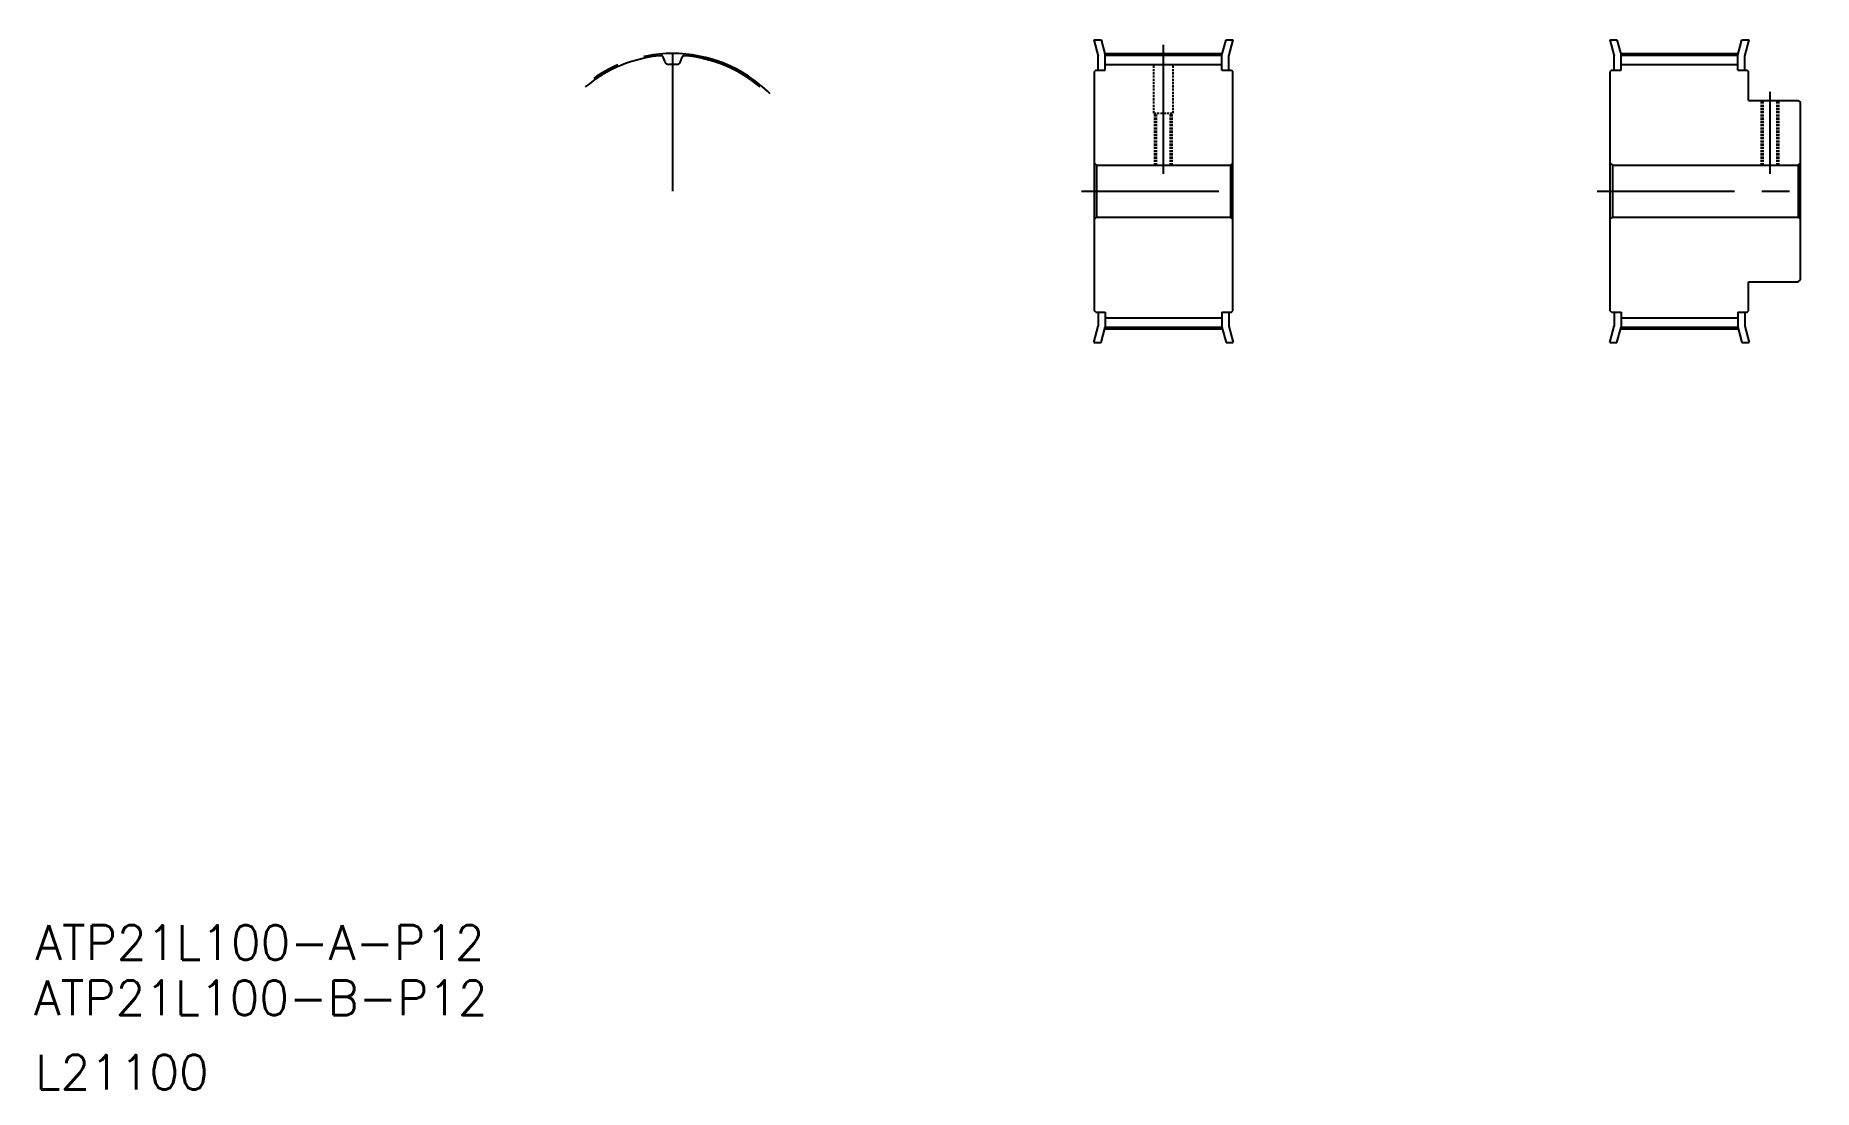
# Model space of a CAD drawing. Extents: x -77 to 334, y -107 to 137.
import ezdxf

# ---------------------------------------------------------------- set-up
doc = ezdxf.new("R2010")
doc.units = 0
doc.linetypes.add('CENTER', pattern=[50.8, 31.75, -6.35, 6.35, -6.35])
doc.linetypes.add('DASHED', pattern=[0.75, 0.5, -0.25])
doc.layers.get('0').update_dxf_attribs({"linetype": 'CONTINUOUS'})
doc.layers.add('CENTER', color=1, linetype='CENTER')
doc.styles.get("Standard").update_dxf_attribs({"font": 'txt', "bigfont": 'BIGFONT'})

msp = doc.modelspace()

# ---------------------------------------------------------------- linework, layer by layer
at = {"color": 7, "linetype": 'CONTINUOUS'}
for p, q in [((167.39, 135.97), (168.4, 132.21)), ((167.39, 135.97), (169.05, 135.97)), ((169.05, 135.97), (170, 132.43)), ((197, 132.43), (197.95, 135.97)), ((197.95, 135.97), (199.61, 135.97)), ((198.6, 132.21), (199.61, 135.97)), ((286.72, 135.97), (287.73, 132.21)), ((286.72, 135.97), (288.38, 135.97)), ((288.38, 135.97), (289.33, 132.43)), ((316.33, 132.43), (317.28, 135.97)), ((317.28, 135.97), (318.94, 135.97)), ((317.93, 132.21), (318.94, 135.97)), ((68.17, 130.85), (67.77, 131.96)), ((71.71, 130.85), (72.11, 131.96)), ((168.4, 128.97), (168.4, 132.21)), ((170, 132.43), (197, 132.43)), ((170, 128.97), (170, 132.43)), ((197, 128.97), (197, 132.43)), ((198.6, 128.97), (198.6, 132.21)), ((287.73, 128.97), (287.73, 132.21)), ((289.33, 132.43), (316.33, 132.43)), ((289.33, 128.97), (289.33, 132.43)), ((316.33, 128.97), (316.33, 132.43)), ((317.93, 128.97), (317.93, 132.21)), ((167.8, 128.97), (167.5, 128.67)), ((167.5, 73.27), (167.5, 128.67)), ((167.8, 128.97), (170, 128.97)), ((170, 130.3), (197, 130.3)), ((197, 128.97), (199.2, 128.97)), ((199.2, 128.97), (199.5, 128.67)), ((199.5, 73.27), (199.5, 128.67)), ((287.13, 128.97), (286.83, 128.67)), ((286.83, 73.27), (286.83, 128.67)), ((287.13, 128.97), (289.33, 128.97)), ((289.33, 130.3), (316.33, 130.3)), ((316.33, 128.97), (318.53, 128.97)), ((318.53, 128.97), (318.83, 128.67)), ((318.83, 121.97), (318.83, 128.67)), ((318.83, 121.97), (330.33, 121.97)), ((330.33, 121.97), (330.83, 121.47)), ((330.83, 80.47), (330.83, 121.47)), ((167.5, 107.47), (168, 106.97)), ((168, 106.97), (199, 106.97)), ((168, 106.97), (168, 94.97)), ((199.5, 107.47), (199, 106.97)), ((199, 106.97), (199, 94.97)), ((286.83, 107.47), (287.33, 106.97)), ((287.33, 106.97), (330.33, 106.97)), ((287.33, 106.97), (287.33, 94.97)), ((330.33, 106.97), (330.83, 107.47)), ((330.33, 106.97), (330.33, 94.97)), ((167.5, 94.47), (168, 94.97)), ((168, 94.97), (199, 94.97)), ((199.5, 94.47), (199, 94.97)), ((286.83, 94.47), (287.33, 94.97)), ((287.33, 94.97), (330.33, 94.97)), ((330.33, 94.97), (330.83, 94.47)), ((318.83, 73.27), (318.83, 79.97)), ((318.83, 79.97), (330.33, 79.97)), ((330.33, 79.97), (330.83, 80.47)), ((167.8, 72.97), (167.5, 73.27)), ((167.8, 72.97), (170, 72.97)), ((168.4, 72.97), (168.4, 69.73)), ((170, 72.97), (170, 69.52)), ((170, 71.65), (197, 71.65)), ((197, 72.97), (199.2, 72.97)), ((197, 72.97), (197, 69.52)), ((198.6, 72.97), (198.6, 69.73)), ((199.2, 72.97), (199.5, 73.27)), ((287.13, 72.97), (286.83, 73.27)), ((287.13, 72.97), (289.33, 72.97)), ((287.73, 72.97), (287.73, 69.73)), ((289.33, 72.97), (289.33, 69.52)), ((289.33, 71.65), (316.33, 71.65)), ((316.33, 72.97), (316.33, 69.52)), ((316.33, 72.97), (318.53, 72.97)), ((317.93, 72.97), (317.93, 69.73)), ((318.53, 72.97), (318.83, 73.27)), ((167.39, 65.97), (168.4, 69.73)), ((167.39, 65.97), (169.05, 65.97)), ((169.05, 65.97), (170, 69.52)), ((170, 69.52), (197, 69.52)), ((197, 69.52), (197.95, 65.97)), ((197.95, 65.97), (199.61, 65.97)), ((198.6, 69.73), (199.61, 65.97)), ((286.72, 65.97), (287.73, 69.73)), ((286.72, 65.97), (288.38, 65.97)), ((288.38, 65.97), (289.33, 69.52)), ((289.33, 69.52), (316.33, 69.52)), ((316.33, 69.52), (317.28, 65.97)), ((317.28, 65.97), (318.94, 65.97)), ((317.93, 69.73), (318.94, 65.97))]:
    msp.add_line(p, q, dxfattribs=at)
at = {"color": 3, "linetype": 'DASHED'}
for p, q in [((181.25, 118.97), (181.25, 130.3)), ((185.75, 118.97), (185.75, 130.3)), ((321.83, 106.97), (321.83, 121.97)), ((322.21, 106.97), (322.21, 121.97)), ((325.45, 106.97), (325.45, 121.97)), ((325.83, 106.97), (325.83, 121.97)), ((181.25, 118.97), (185.75, 118.97)), ((181.5, 106.97), (181.5, 118.97)), ((181.88, 106.97), (181.88, 118.97)), ((185.12, 106.97), (185.12, 118.97)), ((185.5, 106.97), (185.5, 118.97))]:
    msp.add_line(p, q, dxfattribs=at)
at = {"color": 7, "linetype": 'CONTINUOUS'}
for centre, radius, start, end in [((69.94, 100.97), 31.45, 94.9516, 130), ((67.27, 131.78), 0.53, 20, 94.9516), ((72.61, 131.78), 0.53, 85.0484, 160), ((69.94, 100.97), 31.45, 50, 85.0484), ((68.98, 131.14), 0.86, 200, 271.8172), ((69.94, 100.97), 29.32, 88.1828, 91.8172), ((70.9, 131.14), 0.86, 268.1828, 340)]:
    msp.add_arc(centre, radius, start, end, dxfattribs=at)
at = {"layer": 'CENTER', "color": 1, "linetype": 'CENTER'}
for p, q in [((69.94, 100.97), (69.94, 136.96)), ((169.9, 132.81), (197.1, 132.81)), ((183.5, 104.97), (183.5, 134.81)), ((289.23, 132.81), (316.43, 132.81)), ((323.83, 104.97), (323.83, 123.97)), ((164.5, 100.97), (202.5, 100.97)), ((283.83, 100.97), (333.83, 100.97)), ((169.9, 69.14), (197.1, 69.14)), ((289.23, 69.14), (316.43, 69.14))]:
    msp.add_line(p, q, dxfattribs=at)
msp.add_arc((69.94, 100.97), 31.84, 45, 135, dxfattribs=at)

# ---------------------------------------------------------------- texts
at = {"color": 7, "linetype": 'CONTINUOUS'}
for s, p in [('ATP21L100-A-P12', (-77.5, -76.81)), ('ATP21L100-B-P12', (-77.8, -89.59)), ('L21100', (-77.5, -106.81))]:
    msp.add_text(s, height=8, dxfattribs=at).set_placement(p)

doc.saveas('drawing.dxf')
